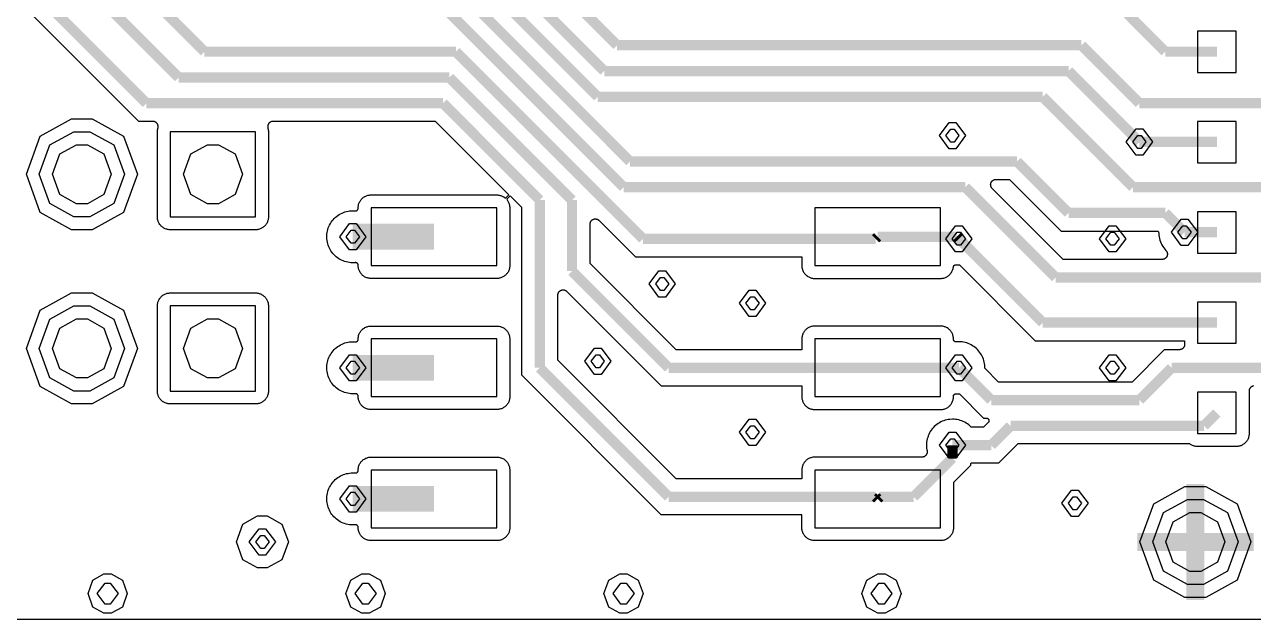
# Model space of a CAD drawing. Extents: x -0.15 to 4.85, y -1.33 to 3.4.
# Drawn here: x 2.692 to 3.63, y 0.02 to 0.473 of the extents above; entities that cross this region are included whole.
import ezdxf

# ---------------------------------------------------------------- set-up
doc = ezdxf.new("R2010")
doc.units = 0
doc.layers.get('0').update_dxf_attribs({"linetype": 'CONTINUOUS'})

msp = doc.modelspace()

# ---------------------------------------------------------------- linework, layer by layer
at = {"color": 0}
for points in [[(1.81903, 2.69688), (4.68501, 2.69688), (4.68501, 0.019677), (0.019705, 0.019677)], [(3.63043, 0.19779), (3.63022, 0.197736), (3.62994, 0.197682), (3.62974, 0.197628), (3.62946, 0.197519), (3.62924, 0.197465), (3.62903, 0.197303), (3.62881, 0.197194), (3.6286, 0.197031), (3.62838, 0.196922), (3.62821, 0.19676), (3.62806, 0.196543), (3.62789, 0.196381), (3.62772, 0.196163), (3.62756, 0.195946), (3.62746, 0.195729), (3.62735, 0.195512), (3.62724, 0.195294), (3.62713, 0.195024), (3.62707, 0.194807), (3.62701, 0.194536), (3.62696, 0.194318), (3.62696, 0.194047), (3.62696, 0.193831), (3.62696, 0.193558), (3.62696, 0.193342), (3.62696, 0.193233), (3.62696, 0.193071), (3.62696, 0.192908), (3.62696, 0.16144), (3.62692, 0.160464), (3.62686, 0.159868), (3.62675, 0.159271), (3.62658, 0.158674), (3.62642, 0.158078), (3.62621, 0.157535), (3.62593, 0.156992), (3.62567, 0.15645), (3.62533, 0.155961), (3.62496, 0.155474), (3.62458, 0.154985), (3.62419, 0.154551), (3.62376, 0.154117), (3.62328, 0.153738), (3.62279, 0.153357), (3.62229, 0.153032), (3.62175, 0.152706), (3.62121, 0.152435), (3.62067, 0.152218), (3.62012, 0.152001), (3.61953, 0.151837), (3.61893, 0.151729), (3.61833, 0.151621), (3.61774, 0.151567), (3.61714, 0.151567), (3.58757, 0.151567), (3.58693, 0.151567), (3.58628, 0.151675), (3.58568, 0.151783), (3.58503, 0.151892), (3.58443, 0.15211), (3.58383, 0.152326), (3.58324, 0.152597), (3.58269, 0.152869), (3.58215, 0.153194), (3.58167, 0.153519), (3.45058, 0.153519), (3.43583, 0.138763), (3.41489, 0.138763), (3.41461, 0.138492), (3.4144, 0.138275), (3.4144, 0.137027), (3.40138, 0.124006), (3.40138, 0.089609), (3.40132, 0.088633), (3.40121, 0.088036), (3.40111, 0.087439), (3.40094, 0.086897), (3.40078, 0.0863), (3.40057, 0.085757), (3.40029, 0.085161), (3.40003, 0.084672), (3.39969, 0.08413), (3.39932, 0.083641), (3.39893, 0.083153), (3.39856, 0.082719), (3.39812, 0.082339), (3.39764, 0.081905), (3.39719, 0.08158), (3.39665, 0.081254), (3.39617, 0.080929), (3.39563, 0.080657), (3.39503, 0.080441), (3.39449, 0.080224), (3.39389, 0.080061), (3.39329, 0.079952), (3.39269, 0.079844), (3.3921, 0.079789), (3.3915, 0.079789), (3.29553, 0.079789), (3.29456, 0.079789), (3.29396, 0.079898), (3.29336, 0.080006), (3.29276, 0.080169), (3.29217, 0.080332), (3.29162, 0.080549), (3.29108, 0.08082), (3.29054, 0.081091), (3.29006, 0.081417), (3.28956, 0.081797), (3.28907, 0.082177), (3.28864, 0.082556), (3.28821, 0.08299), (3.28782, 0.083479), (3.28744, 0.083967), (3.28713, 0.084455), (3.28679, 0.084944), (3.28653, 0.085486), (3.28631, 0.086083), (3.28608, 0.086625), (3.28593, 0.087222), (3.28582, 0.087819), (3.28571, 0.088416), (3.28565, 0.089013), (3.28565, 0.089609), (3.28565, 0.099375), (3.17835, 0.099375), (3.07185, 0.205875), (3.07185, 0.333858), (3.063, 0.342701), (3.06044, 0.340151), (3.06132, 0.338796), (3.06158, 0.338253), (3.06186, 0.337711), (3.06213, 0.337168), (3.06229, 0.336571), (3.06246, 0.336029), (3.06263, 0.335432), (3.06267, 0.334835), (3.06272, 0.334239), (3.06278, 0.333642), (3.06278, 0.289587), (3.06272, 0.288665), (3.06267, 0.288068), (3.06251, 0.287472), (3.0624, 0.286875), (3.06218, 0.286278), (3.06197, 0.285736), (3.06169, 0.285193), (3.06143, 0.28465), (3.0611, 0.284162), (3.06078, 0.283674), (3.06039, 0.283186), (3.05996, 0.282751), (3.05953, 0.282318), (3.0591, 0.281937), (3.05861, 0.281558), (3.05806, 0.281232), (3.05757, 0.280907), (3.05703, 0.280636), (3.05649, 0.280419), (3.05589, 0.280201), (3.05529, 0.280039), (3.05469, 0.279931), (3.0541, 0.279822), (3.0535, 0.279768), (3.0529, 0.279768), (2.95693, 0.279768), (2.95596, 0.279822), (2.95536, 0.279876), (2.95476, 0.279985), (2.95417, 0.280147), (2.95362, 0.280364), (2.95303, 0.280582), (2.95249, 0.280799), (2.95194, 0.281124), (2.95146, 0.28145), (2.95097, 0.281775), (2.95047, 0.282156), (2.95004, 0.282589), (2.94961, 0.283024), (2.94924, 0.283457), (2.94885, 0.283946), (2.94853, 0.284433), (2.94825, 0.284976), (2.94799, 0.285518), (2.94771, 0.286061), (2.94754, 0.286658), (2.94739, 0.2872), (2.94722, 0.287797), (2.94717, 0.288394), (2.94711, 0.28899), (2.94706, 0.289587), (2.94706, 0.289858), (2.94706, 0.289968), (2.94706, 0.290131), (2.947, 0.290239), (2.947, 0.290347), (2.94694, 0.290456), (2.94694, 0.290564), (2.9469, 0.290726), (2.94685, 0.290836), (2.94679, 0.290944), (2.94668, 0.290999), (2.94662, 0.291107), (2.94651, 0.291215), (2.94646, 0.291324), (2.94635, 0.291378), (2.94625, 0.291486), (2.94619, 0.29154), (2.94608, 0.291594), (2.94597, 0.291649), (2.94586, 0.291704), (2.94571, 0.291758), (2.9456, 0.291813), (2.94549, 0.291813), (2.94538, 0.291813), (2.94526, 0.291867), (2.94511, 0.291867), (2.945, 0.291867), (2.94489, 0.291867), (2.94451, 0.291813), (2.94418, 0.291813), (2.94392, 0.291758), (2.94358, 0.291758), (2.94326, 0.291758), (2.94299, 0.291758), (2.94153, 0.291813), (2.94033, 0.291921), (2.93914, 0.292137), (2.93794, 0.292408), (2.93675, 0.292789), (2.93561, 0.293168), (2.93447, 0.293657), (2.93339, 0.294199), (2.93236, 0.29485), (2.93138, 0.295501), (2.9304, 0.296261), (2.92949, 0.297075), (2.92861, 0.297943), (2.92781, 0.298811), (2.92704, 0.299787), (2.92633, 0.300764), (2.92574, 0.301849), (2.92514, 0.302933), (2.92465, 0.304019), (2.92422, 0.305158), (2.92383, 0.306297), (2.92357, 0.307492), (2.92335, 0.308685), (2.92319, 0.309933), (2.92314, 0.311126), (2.92314, 0.312319), (2.92324, 0.313568), (2.9234, 0.314761), (2.92363, 0.315954), (2.92389, 0.317149), (2.92428, 0.318288), (2.92476, 0.319426), (2.92525, 0.320513), (2.92585, 0.321597), (2.9265, 0.322628), (2.92721, 0.323658), (2.92796, 0.324581), (2.92878, 0.325503), (2.92964, 0.326317), (2.93057, 0.327131), (2.93154, 0.327836), (2.93257, 0.328488), (2.93361, 0.329139), (2.93475, 0.329681), (2.93583, 0.330115), (2.93697, 0.330549), (2.93817, 0.330875), (2.93936, 0.331146), (2.94056, 0.331308), (2.94174, 0.331417), (2.94299, 0.331471), (2.94338, 0.331471), (2.94369, 0.331471), (2.94397, 0.331417), (2.94429, 0.331417), (2.94457, 0.331417), (2.94489, 0.331363), (2.945, 0.331363), (2.94517, 0.331363), (2.94526, 0.331363), (2.94538, 0.331363), (2.94549, 0.331417), (2.9456, 0.331417), (2.94576, 0.331471), (2.94586, 0.331525), (2.94597, 0.331579), (2.94608, 0.331635), (2.94619, 0.331689), (2.94631, 0.331797), (2.94635, 0.331851), (2.94646, 0.33196), (2.94657, 0.332014), (2.94662, 0.332122), (2.94668, 0.332231), (2.94679, 0.332339), (2.94685, 0.332447), (2.9469, 0.332557), (2.94694, 0.332665), (2.94694, 0.332774), (2.947, 0.332882), (2.94706, 0.33299), (2.94706, 0.333153), (2.94706, 0.333261), (2.94706, 0.333371), (2.94706, 0.333587), (2.94711, 0.334564), (2.94722, 0.335161), (2.94733, 0.335757), (2.94744, 0.336354), (2.94765, 0.336951), (2.94787, 0.337493), (2.94814, 0.338036), (2.94842, 0.338579), (2.94874, 0.339067), (2.94907, 0.339556), (2.94944, 0.340043), (2.94988, 0.340478), (2.95032, 0.340911), (2.95075, 0.341292), (2.95124, 0.341671), (2.95178, 0.341996), (2.95226, 0.342322), (2.95281, 0.342593), (2.95335, 0.34281), (2.95394, 0.343028), (2.95454, 0.34319), (2.95514, 0.343299), (2.95574, 0.343407), (2.95633, 0.343461), (2.95693, 0.343461), (3.0529, 0.343461), (3.05356, 0.343461), (3.05415, 0.343407), (3.05475, 0.343299), (3.05535, 0.343136), (3.05589, 0.342974), (3.05649, 0.34281), (3.05703, 0.342539), (3.05757, 0.342268), (3.05811, 0.341996), (3.05947, 0.341128), (3.06203, 0.343678), (3.00608, 0.399614), (2.88207, 0.399614), (2.88174, 0.39956), (2.88153, 0.39956), (2.88125, 0.399506), (2.88103, 0.399451), (2.88082, 0.399397), (2.88054, 0.399287), (2.88033, 0.399233), (2.88011, 0.399125), (2.87989, 0.398963), (2.87974, 0.398854), (2.87951, 0.398692), (2.87935, 0.398529), (2.87914, 0.398365), (2.87897, 0.398149), (2.87881, 0.397986), (2.87869, 0.397769), (2.87854, 0.397551), (2.87843, 0.397335), (2.87832, 0.397118), (2.87826, 0.396901), (2.87815, 0.396683), (2.8781, 0.396413), (2.8781, 0.396196), (2.87806, 0.395925), (2.87806, 0.395707), (2.87806, 0.395436), (2.87806, 0.395219), (2.8781, 0.394947), (2.8781, 0.394731), (2.87821, 0.39446), (2.87837, 0.393754), (2.87849, 0.393103), (2.87854, 0.392453), (2.8786, 0.391747), (2.8786, 0.326751), (2.87854, 0.325775), (2.87843, 0.325178), (2.87832, 0.324581), (2.87815, 0.323985), (2.878, 0.323442), (2.87778, 0.322844), (2.8775, 0.322303), (2.87724, 0.321814), (2.8769, 0.321272), (2.87658, 0.320783), (2.87621, 0.320294), (2.87576, 0.319861), (2.87533, 0.319426), (2.8749, 0.319047), (2.87442, 0.318722), (2.87388, 0.318342), (2.87339, 0.318071), (2.87285, 0.3178), (2.87225, 0.317582), (2.87169, 0.317365), (2.87111, 0.317203), (2.87051, 0.317094), (2.86992, 0.316986), (2.86932, 0.316932), (2.86872, 0.316878), (2.80372, 0.316878), (2.80275, 0.316932), (2.80215, 0.31704), (2.80156, 0.317149), (2.80096, 0.317311), (2.80042, 0.317474), (2.79982, 0.31769), (2.79928, 0.317962), (2.79878, 0.318233), (2.79824, 0.318558), (2.79775, 0.318939), (2.79726, 0.319318), (2.79683, 0.319699), (2.7964, 0.320132), (2.79601, 0.320621), (2.79569, 0.321054), (2.79531, 0.321597), (2.79504, 0.322086), (2.79476, 0.322628), (2.79456, 0.323225), (2.79433, 0.323767), (2.79417, 0.324364), (2.79401, 0.324961), (2.79396, 0.325558), (2.7939, 0.326154), (2.79385, 0.326751), (2.79385, 0.391747), (2.7939, 0.392507), (2.79396, 0.393157), (2.79407, 0.393808), (2.79422, 0.39446), (2.79433, 0.394731), (2.79433, 0.395003), (2.79439, 0.395219), (2.79439, 0.39549), (2.79439, 0.395707), (2.79439, 0.395979), (2.79433, 0.396196), (2.79428, 0.396467), (2.79422, 0.396683), (2.79417, 0.396956), (2.79407, 0.397172), (2.79396, 0.397389), (2.79385, 0.397607), (2.79374, 0.397824), (2.79357, 0.397986), (2.79342, 0.398203), (2.79325, 0.398365), (2.79308, 0.398529), (2.79293, 0.398692), (2.79271, 0.398854), (2.79249, 0.399017), (2.79228, 0.399125), (2.79206, 0.399233), (2.79183, 0.399343), (2.79162, 0.399397), (2.79135, 0.399451), (2.79114, 0.399506), (2.79086, 0.39956), (2.79065, 0.39956), (2.79037, 0.399614), (2.77974, 0.399614), (2.61417, 0.565142)]]:
    msp.add_lwpolyline(points, dxfattribs=at)
for points, const_width in [([(2.98428, 0.618093), (3.14471, 0.457665)], 0.007874), ([(2.99214, 0.580711), (3.13483, 0.437971)], 0.007874), ([(2.62794, 0.570892), (2.78544, 0.413394)], 0.007874), ([(2.68425, 0.558847), (2.81001, 0.433088)], 0.007874), ([(2.82971, 0.452782), (2.73624, 0.546261)], 0.007874), ([(3.00196, 0.546261), (3.12994, 0.418331)], 0.007874), ([(2.99703, 0.526567), (3.15453, 0.369069)], 0.007874), ([(3.14958, 0.349429), (3.01672, 0.482296)], 0.007874), ([(3.563, 0.452782), (3.53349, 0.482296)], 0.007874), ([(3.14471, 0.457665), (3.49903, 0.457665)], 0.007874), ([(3.49903, 0.457665), (3.54331, 0.413394)], 0.007874), ([(3.02165, 0.452782), (2.82971, 0.452782)], 0.007874), ([(3.16435, 0.310042), (3.02165, 0.452782)], 0.007874), ([(3.60239, 0.452782), (3.563, 0.452782)], 0.007874), ([(3.13483, 0.437971), (3.48917, 0.437971)], 0.007874), ([(3.48917, 0.437971), (3.54331, 0.383881)], 0.007874), ([(2.81001, 0.433088), (3.01672, 0.433088)], 0.007874), ([(3.01672, 0.433088), (3.11025, 0.339556)], 0.007874), ([(3.12994, 0.418331), (3.46947, 0.418331)], 0.007874), ([(3.46947, 0.418331), (3.53836, 0.349429)], 0.007874), ([(2.78544, 0.413394), (3.01183, 0.413394)], 0.007874), ([(3.01183, 0.413394), (3.08562, 0.339556)], 0.007874), ([(3.54331, 0.413394), (3.75983, 0.413394)], 0.007874), ([(3.54331, 0.383881), (3.60239, 0.383881)], 0.007874), ([(3.15453, 0.369069), (3.44982, 0.369069)], 0.007874), ([(3.44982, 0.369069), (3.48917, 0.329735)], 0.007874), ([(3.41044, 0.349429), (3.14958, 0.349429)], 0.007874), ([(3.47933, 0.280528), (3.41044, 0.349429)], 0.007874), ([(3.53836, 0.349429), (3.69586, 0.349429)], 0.007874), ([(3.08562, 0.339556), (3.08562, 0.211625)], 0.007874), ([(3.11025, 0.339556), (3.11025, 0.28541)], 0.007874), ([(3.48917, 0.329735), (3.563, 0.329735)], 0.007874), ([(3.563, 0.329735), (3.57775, 0.314978)], 0.007874), ([(3.00494, 0.311614), (2.94299, 0.311614)], 0.019685), ([(3.60239, 0.314978), (3.57775, 0.314978)], 0.007874), ([(3.34192, 0.310042), (3.16435, 0.310042)], 0.007874), ([(3.34349, 0.311614), (3.34192, 0.310042)], 0.007874), ([(3.34349, 0.311614), (3.40393, 0.311614)], 0.007874), ([(3.40393, 0.311614), (3.4055, 0.310042)], 0.007874), ([(3.46947, 0.246076), (3.4055, 0.310042)], 0.007874), ([(3.11025, 0.28541), (3.18404, 0.211625)], 0.007874), ([(3.75494, 0.280528), (3.47933, 0.280528)], 0.007874), ([(3.60239, 0.246076), (3.46947, 0.246076)], 0.007874), ([(3.00494, 0.211625), (2.94299, 0.211625)], 0.019685), ([(3.08562, 0.211625), (3.18404, 0.11321)], 0.007874), ([(3.18404, 0.211625), (3.34349, 0.211625)], 0.007874), ([(3.34349, 0.211625), (3.4055, 0.211625)], 0.007874), ([(3.43014, 0.186994), (3.4055, 0.211625)], 0.007874), ([(3.56793, 0.211625), (3.54331, 0.186994)], 0.007874), ([(3.75494, 0.211625), (3.56793, 0.211625)], 0.007874), ([(3.54331, 0.186994), (3.43014, 0.186994)], 0.007874), ([(3.60239, 0.177175), (3.59251, 0.1673)], 0.007874), ([(3.44489, 0.1673), (3.43014, 0.152543)], 0.007874), ([(3.59251, 0.1673), (3.44489, 0.1673)], 0.007874), ([(3.43014, 0.152543), (3.40057, 0.152543)], 0.007874), ([(3.40057, 0.152543), (3.40057, 0.142724)], 0.007874), ([(3.40057, 0.142724), (3.37106, 0.11321)], 0.007874), ([(3.586, 0.034379), (3.586, 0.078759), (3.586, 0.123084)], 0.013779), ([(3.00494, 0.111636), (2.94299, 0.111636)], 0.019685), ([(3.18404, 0.11321), (3.34192, 0.11321)], 0.007874), ([(3.34192, 0.11321), (3.34349, 0.111636)], 0.007874), ([(3.34507, 0.11321), (3.34349, 0.111636)], 0.007874), ([(3.37106, 0.11321), (3.34507, 0.11321)], 0.007874), ([(3.54168, 0.078759), (3.586, 0.078759), (3.63039, 0.078759)], 0.013779)]:
    msp.add_lwpolyline(points, dxfattribs=dict(at, const_width=const_width))
for points in [[(3.61714, 0.468515), (3.58757, 0.468515), (3.58757, 0.436994), (3.61714, 0.436994), (3.61714, 0.468515)], [(2.73624, 0.401621), (2.74415, 0.401621), (2.76797, 0.388383), (2.77854, 0.359249), (2.76797, 0.330169), (2.74415, 0.316878), (2.73624, 0.316878), (2.72825, 0.316878), (2.70444, 0.330169), (2.69386, 0.359249), (2.70444, 0.388383), (2.72825, 0.401621), (2.73624, 0.401621)], [(3.40057, 0.3988), (3.40306, 0.3988), (3.41054, 0.388817), (3.40306, 0.378781), (3.40057, 0.378781), (3.39807, 0.378781), (3.39058, 0.388817), (3.39807, 0.3988), (3.40057, 0.3988)], [(3.61714, 0.399614), (3.58757, 0.399614), (3.58757, 0.368093), (3.61714, 0.368093), (3.61714, 0.399614)], [(2.73624, 0.391747), (2.74231, 0.391747), (2.76058, 0.381601), (2.76872, 0.359249), (2.76058, 0.336951), (2.74231, 0.326751), (2.73624, 0.326751), (2.7301, 0.326751), (2.71182, 0.336951), (2.70368, 0.359249), (2.71182, 0.381601), (2.7301, 0.391747), (2.73624, 0.391747)], [(2.86872, 0.391747), (2.80372, 0.391747), (2.80372, 0.326751), (2.86872, 0.326751), (2.86872, 0.391747)], [(3.54331, 0.393863), (3.54581, 0.393863), (3.55329, 0.383881), (3.54581, 0.373843), (3.54331, 0.373843), (3.54075, 0.373843), (3.53326, 0.383881), (3.54075, 0.393863), (3.54331, 0.393863)], [(3.44407, 0.355289), (3.48346, 0.315954), (3.55725, 0.315954), (3.55785, 0.315358), (3.55796, 0.314001), (3.55801, 0.312754), (3.55822, 0.311451), (3.5585, 0.31015), (3.55888, 0.308901), (3.55931, 0.307654), (3.55979, 0.306461), (3.56039, 0.305321), (3.5611, 0.304182), (3.56186, 0.303097), (3.56268, 0.302065), (3.56354, 0.301089), (3.56371, 0.300872), (3.56386, 0.30071), (3.56403, 0.300493), (3.56414, 0.300275), (3.56425, 0.300058), (3.56436, 0.299842), (3.56446, 0.299625), (3.56451, 0.299407), (3.56457, 0.299136), (3.56463, 0.298919), (3.56463, 0.298649), (3.56468, 0.298431), (3.56468, 0.29816), (3.56463, 0.297943), (3.56463, 0.297671), (3.56457, 0.297454), (3.56451, 0.297183), (3.56442, 0.296967), (3.56436, 0.296749), (3.56425, 0.296532), (3.56414, 0.296315), (3.56397, 0.296099), (3.56386, 0.295881), (3.56371, 0.295664), (3.56354, 0.295501), (3.56332, 0.295339), (3.56317, 0.295176), (3.56294, 0.295013), (3.56272, 0.294904), (3.56257, 0.294796), (3.56229, 0.294688), (3.56208, 0.294579), (3.56186, 0.294471), (3.56164, 0.294417), (3.56138, 0.294362), (3.56115, 0.294308), (3.56089, 0.294308), (3.56067, 0.294308), (3.48504, 0.294308), (3.43089, 0.348453), (3.43068, 0.348724), (3.43051, 0.348886), (3.43035, 0.349104), (3.43024, 0.349321), (3.43014, 0.349538), (3.43003, 0.349754), (3.42992, 0.349972), (3.42986, 0.350243), (3.42981, 0.35046), (3.42975, 0.350676), (3.42975, 0.350949), (3.42969, 0.351219), (3.42969, 0.351436), (3.42975, 0.351708), (3.42975, 0.351925), (3.42981, 0.352196), (3.42986, 0.352412), (3.42997, 0.352631), (3.43003, 0.352847), (3.43014, 0.353118), (3.43024, 0.353336), (3.4304, 0.353499), (3.43051, 0.353715), (3.43068, 0.353932), (3.43083, 0.354094), (3.43106, 0.354258), (3.43122, 0.354421), (3.43143, 0.354583), (3.4316, 0.354692), (3.43182, 0.354854), (3.43203, 0.354963), (3.43231, 0.355017), (3.43251, 0.355126), (3.43274, 0.355181), (3.43301, 0.355235), (3.43322, 0.355289), (3.4335, 0.355289), (3.43371, 0.355289), (3.44407, 0.355289)], [(3.0529, 0.289587), (3.0529, 0.333587), (2.95693, 0.333587), (2.95693, 0.289587), (3.0529, 0.289587)], [(3.3915, 0.289587), (3.3915, 0.333587), (3.29553, 0.333587), (3.29553, 0.289587), (3.3915, 0.289587)], [(3.61714, 0.330711), (3.58757, 0.330711), (3.58757, 0.29919), (3.61714, 0.29919), (3.61714, 0.330711)], [(2.94299, 0.321597), (2.94549, 0.321597), (2.95297, 0.311614), (2.94549, 0.301632), (2.94299, 0.301632), (2.94044, 0.301632), (2.93296, 0.311614), (2.94044, 0.321597), (2.94299, 0.321597)], [(3.12403, 0.291161), (3.12403, 0.321218), (3.12403, 0.321543), (3.12408, 0.32176), (3.12408, 0.322031), (3.12414, 0.322249), (3.12425, 0.322519), (3.12431, 0.322736), (3.12442, 0.322954), (3.12453, 0.323171), (3.12468, 0.323387), (3.12479, 0.323604), (3.12496, 0.323767), (3.12513, 0.323931), (3.12528, 0.324147), (3.1255, 0.32431), (3.12567, 0.324418), (3.12588, 0.324581), (3.1261, 0.32469), (3.12632, 0.324799), (3.12653, 0.324907), (3.12681, 0.325015), (3.12701, 0.325069), (3.12724, 0.325124), (3.1275, 0.325178), (3.12772, 0.325178), (3.128, 0.325178), (3.12821, 0.325178), (3.12849, 0.325178), (3.12869, 0.325124), (3.12897, 0.325069), (3.12919, 0.325015), (3.12946, 0.324961), (3.12968, 0.324853), (3.12989, 0.324744), (3.13011, 0.324635), (3.13033, 0.324472), (3.13049, 0.324364), (3.13071, 0.324201), (3.13088, 0.324039), (3.15865, 0.296261), (3.28565, 0.296261), (3.28565, 0.289587), (3.28571, 0.288665), (3.28576, 0.288068), (3.28587, 0.287472), (3.28604, 0.286875), (3.28625, 0.286278), (3.28647, 0.285736), (3.28668, 0.285193), (3.28701, 0.28465), (3.28733, 0.284162), (3.28767, 0.283674), (3.28804, 0.283186), (3.28847, 0.282751), (3.28892, 0.282318), (3.28935, 0.281937), (3.28983, 0.281558), (3.29032, 0.281232), (3.29086, 0.280907), (3.2914, 0.280636), (3.29194, 0.280419), (3.29254, 0.280201), (3.29308, 0.280039), (3.29368, 0.279931), (3.29428, 0.279822), (3.29488, 0.279768), (3.29553, 0.279768), (3.3915, 0.279768), (3.39226, 0.279768), (3.39286, 0.279876), (3.39346, 0.279985), (3.39406, 0.280093), (3.39465, 0.28031), (3.39525, 0.280528), (3.39579, 0.280744), (3.39633, 0.281069), (3.39687, 0.281342), (3.39742, 0.281721), (3.39785, 0.2821), (3.39833, 0.282535), (3.39878, 0.282968), (3.39915, 0.283457), (3.39953, 0.283946), (3.39992, 0.284433), (3.40018, 0.284976), (3.40046, 0.285518), (3.40072, 0.286115), (3.40089, 0.286712), (3.40106, 0.287308), (3.40121, 0.287906), (3.40126, 0.288503), (3.40132, 0.288719), (3.40132, 0.288828), (3.40138, 0.288936), (3.40143, 0.289044), (3.40149, 0.289154), (3.40154, 0.289263), (3.4016, 0.289371), (3.40165, 0.289479), (3.40176, 0.289587), (3.40181, 0.289642), (3.40192, 0.28975), (3.40197, 0.289858), (3.40208, 0.289912), (3.40219, 0.289968), (3.40231, 0.290022), (3.4024, 0.290076), (3.40251, 0.290131), (3.40263, 0.290185), (3.40274, 0.290239), (3.4029, 0.290239), (3.403, 0.290293), (3.40311, 0.290293), (3.40322, 0.290293), (3.40339, 0.290293), (3.4035, 0.290293), (3.40382, 0.290239), (3.40414, 0.290239), (3.40447, 0.290239), (3.40474, 0.290185), (3.40507, 0.290185), (3.40588, 0.290185), (3.46376, 0.232296), (3.57775, 0.232296), (3.57775, 0.230289), (3.57775, 0.230126), (3.57775, 0.229963), (3.57775, 0.229854), (3.57775, 0.229692), (3.57775, 0.229421), (3.57775, 0.229149), (3.57775, 0.228932), (3.57771, 0.228661), (3.57765, 0.228444), (3.5776, 0.228172), (3.57749, 0.227956), (3.57738, 0.227685), (3.57726, 0.227468), (3.57715, 0.22725), (3.577, 0.227033), (3.57683, 0.226871), (3.57667, 0.226654), (3.57651, 0.22649), (3.57635, 0.226328), (3.57612, 0.226165), (3.57592, 0.226003), (3.57569, 0.225894), (3.57547, 0.225786), (3.57526, 0.225676), (3.57499, 0.225622), (3.57478, 0.225514), (3.5745, 0.22546), (3.57428, 0.22546), (3.57401, 0.225406), (3.57374, 0.225406), (3.56218, 0.225406), (3.53761, 0.200775), (3.43583, 0.200775), (3.42536, 0.211246), (3.42536, 0.21206), (3.42525, 0.213579), (3.42508, 0.214772), (3.42488, 0.215965), (3.4246, 0.21716), (3.42422, 0.218299), (3.42374, 0.219438), (3.42324, 0.220524), (3.42264, 0.221608), (3.422, 0.222639), (3.42129, 0.223615), (3.42053, 0.224592), (3.41972, 0.22546), (3.41885, 0.226328), (3.41793, 0.227087), (3.41694, 0.227847), (3.41592, 0.228499), (3.41489, 0.229094), (3.41381, 0.229637), (3.41267, 0.230126), (3.41153, 0.23056), (3.41033, 0.230885), (3.40914, 0.231103), (3.40794, 0.231319), (3.40675, 0.231428), (3.4055, 0.231482), (3.40513, 0.231482), (3.40479, 0.231428), (3.40447, 0.231428), (3.40419, 0.231428), (3.40387, 0.231374), (3.40354, 0.231374), (3.40339, 0.231374), (3.40328, 0.231374), (3.40317, 0.231374), (3.40306, 0.231374), (3.4029, 0.231428), (3.40279, 0.231428), (3.40268, 0.231482), (3.40257, 0.231536), (3.40246, 0.23159), (3.40236, 0.231644), (3.40225, 0.231699), (3.40214, 0.231753), (3.40203, 0.231862), (3.40197, 0.231917), (3.40186, 0.232025), (3.40181, 0.232133), (3.40171, 0.232188), (3.40165, 0.232296), (3.4016, 0.232404), (3.40154, 0.232513), (3.40149, 0.232621), (3.40143, 0.232785), (3.40143, 0.232893), (3.40138, 0.233001), (3.40138, 0.23311), (3.40138, 0.233218), (3.40138, 0.233381), (3.40138, 0.233599), (3.40132, 0.234575), (3.40121, 0.235171), (3.40111, 0.235768), (3.40094, 0.236365), (3.40078, 0.236907), (3.40057, 0.237504), (3.40029, 0.238047), (3.40003, 0.238589), (3.39969, 0.239078), (3.39932, 0.239565), (3.39893, 0.240054), (3.39856, 0.240489), (3.39812, 0.240922), (3.39764, 0.241301), (3.39719, 0.241682), (3.39665, 0.242007), (3.39617, 0.242279), (3.39563, 0.24255), (3.39503, 0.242821), (3.39449, 0.242983), (3.39389, 0.243147), (3.39329, 0.24331), (3.39269, 0.243364), (3.3921, 0.243472), (3.3915, 0.243472), (3.29553, 0.243472), (3.29456, 0.243418), (3.29396, 0.243364), (3.29336, 0.243201), (3.29276, 0.243093), (3.29217, 0.242875), (3.29162, 0.242658), (3.29108, 0.242388), (3.29054, 0.242115), (3.29006, 0.24179), (3.28956, 0.241465), (3.28907, 0.241085), (3.28864, 0.240651), (3.28821, 0.240217), (3.28782, 0.239783), (3.28744, 0.239294), (3.28713, 0.238807), (3.28679, 0.238264), (3.28653, 0.237721), (3.28631, 0.237179), (3.28608, 0.236582), (3.28593, 0.235985), (3.28582, 0.235443), (3.28571, 0.234846), (3.28565, 0.234194), (3.28565, 0.233599), (3.28565, 0.225406), (3.18979, 0.225406), (3.12403, 0.291161)], [(3.4055, 0.320024), (3.408, 0.320024), (3.41549, 0.310042), (3.408, 0.300058), (3.4055, 0.300058), (3.40294, 0.300058), (3.39546, 0.310042), (3.40294, 0.320024), (3.4055, 0.320024)], [(3.52279, 0.320024), (3.52529, 0.320024), (3.53278, 0.310042), (3.52529, 0.300058), (3.52279, 0.300058), (3.52025, 0.300058), (3.51276, 0.310042), (3.52025, 0.320024), (3.52279, 0.320024)], [(3.57775, 0.324961), (3.58025, 0.324961), (3.58774, 0.314978), (3.58025, 0.304942), (3.57775, 0.304942), (3.57521, 0.304942), (3.56772, 0.314978), (3.57521, 0.324961), (3.57775, 0.324961)], [(3.17915, 0.285572), (3.1816, 0.285572), (3.18908, 0.27559), (3.1816, 0.265607), (3.17915, 0.265607), (3.17661, 0.265607), (3.16913, 0.27559), (3.17661, 0.285572), (3.17915, 0.285572)], [(2.73624, 0.268754), (2.74415, 0.268754), (2.76797, 0.255517), (2.77854, 0.226382), (2.76797, 0.197303), (2.74415, 0.18401), (2.73624, 0.18401), (2.72825, 0.18401), (2.70444, 0.197303), (2.69386, 0.226382), (2.70444, 0.255517), (2.72825, 0.268754), (2.73624, 0.268754)], [(2.79385, 0.258881), (2.7939, 0.259857), (2.79401, 0.260454), (2.79413, 0.26105), (2.79428, 0.261647), (2.79444, 0.26219), (2.79467, 0.262732), (2.79493, 0.263329), (2.79521, 0.263817), (2.79553, 0.26436), (2.79586, 0.264849), (2.79624, 0.265336), (2.79667, 0.265771), (2.7971, 0.26615), (2.7976, 0.266585), (2.79803, 0.26691), (2.79857, 0.267289), (2.79906, 0.267561), (2.7996, 0.267832), (2.80019, 0.268049), (2.80074, 0.268267), (2.80133, 0.268429), (2.80193, 0.268537), (2.80253, 0.268646), (2.80312, 0.2687), (2.80372, 0.268754), (2.86872, 0.268754), (2.86969, 0.2687), (2.87029, 0.268592), (2.87089, 0.268483), (2.87149, 0.268321), (2.87203, 0.268157), (2.87262, 0.26794), (2.87317, 0.267669), (2.87365, 0.267399), (2.87419, 0.267072), (2.87468, 0.266693), (2.87517, 0.266312), (2.87561, 0.265933), (2.87604, 0.265499), (2.87642, 0.265011), (2.87675, 0.264522), (2.87713, 0.264035), (2.8774, 0.263546), (2.87767, 0.263003), (2.87789, 0.262407), (2.8781, 0.261864), (2.87826, 0.261267), (2.87843, 0.260671), (2.87849, 0.260074), (2.87854, 0.259476), (2.8786, 0.258881), (2.8786, 0.193885), (2.87854, 0.192908), (2.87843, 0.192311), (2.87832, 0.191714), (2.87815, 0.191118), (2.878, 0.190575), (2.87778, 0.189978), (2.8775, 0.189436), (2.87724, 0.188893), (2.8769, 0.188406), (2.87658, 0.187917), (2.87621, 0.187428), (2.87576, 0.186994), (2.87533, 0.18656), (2.8749, 0.186181), (2.87442, 0.185801), (2.87388, 0.185475), (2.87339, 0.185204), (2.87285, 0.184933), (2.87225, 0.184661), (2.87169, 0.184499), (2.87111, 0.184336), (2.87051, 0.184174), (2.86992, 0.184119), (2.86932, 0.184065), (2.86872, 0.18401), (2.80372, 0.18401), (2.80275, 0.184065), (2.80215, 0.184174), (2.80156, 0.184282), (2.80096, 0.18439), (2.80042, 0.184607), (2.79982, 0.184824), (2.79928, 0.185096), (2.79878, 0.185367), (2.79824, 0.185692), (2.79775, 0.186018), (2.79726, 0.186397), (2.79683, 0.186832), (2.7964, 0.187265), (2.79601, 0.1877), (2.79569, 0.188188), (2.79531, 0.188731), (2.79504, 0.189218), (2.79476, 0.189761), (2.79456, 0.190358), (2.79433, 0.1909), (2.79417, 0.191497), (2.79401, 0.192094), (2.79396, 0.19269), (2.7939, 0.193288), (2.79385, 0.193885), (2.79385, 0.258881)], [(3.0994, 0.217322), (3.0994, 0.267072), (3.09946, 0.267399), (3.09946, 0.267669), (3.09951, 0.267886), (3.09957, 0.268103), (3.09963, 0.268375), (3.09972, 0.268592), (3.09983, 0.268808), (3.09994, 0.269025), (3.10006, 0.269243), (3.10022, 0.26946), (3.10038, 0.269622), (3.10054, 0.269839), (3.10071, 0.270003), (3.10086, 0.270165), (3.10108, 0.270328), (3.10131, 0.270436), (3.10151, 0.270544), (3.10174, 0.270707), (3.10196, 0.270761), (3.10217, 0.270871), (3.10239, 0.270925), (3.10265, 0.270979), (3.10287, 0.271033), (3.10315, 0.271033), (3.10336, 0.271087), (3.10364, 0.271087), (3.10385, 0.271033), (3.10412, 0.271033), (3.10433, 0.270979), (3.10461, 0.270871), (3.10483, 0.270815), (3.10504, 0.270707), (3.10526, 0.270599), (3.10549, 0.27049), (3.10569, 0.270382), (3.10592, 0.270219), (3.10607, 0.270057), (3.10629, 0.269893), (3.17835, 0.197844), (3.28565, 0.197844), (3.28565, 0.189599), (3.28571, 0.188622), (3.28576, 0.188025), (3.28587, 0.187482), (3.28604, 0.186886), (3.28625, 0.186289), (3.28647, 0.185746), (3.28668, 0.185204), (3.28701, 0.184661), (3.28733, 0.184119), (3.28767, 0.183631), (3.28804, 0.183197), (3.28847, 0.182708), (3.28892, 0.182329), (3.28935, 0.181949), (3.28983, 0.181569), (3.29032, 0.181243), (3.29086, 0.180918), (3.2914, 0.180647), (3.29194, 0.180429), (3.29254, 0.180212), (3.29308, 0.18005), (3.29368, 0.179942), (3.29428, 0.179833), (3.29488, 0.179779), (3.29553, 0.179779), (3.3915, 0.179779), (3.39249, 0.179833), (3.39308, 0.179887), (3.39368, 0.179996), (3.39426, 0.180158), (3.39482, 0.180321), (3.39542, 0.180538), (3.39596, 0.18081), (3.39644, 0.181081), (3.39699, 0.181406), (3.39747, 0.181786), (3.39796, 0.182165), (3.39839, 0.182546), (3.39883, 0.182979), (3.39921, 0.183468), (3.39953, 0.183956), (3.39992, 0.184444), (3.40018, 0.184988), (3.40046, 0.185529), (3.40067, 0.186072), (3.40089, 0.186614), (3.40106, 0.187211), (3.40117, 0.187808), (3.40126, 0.188406), (3.40132, 0.189001), (3.40138, 0.189599), (3.40138, 0.189869), (3.40138, 0.190032), (3.40138, 0.190142), (3.40138, 0.19025), (3.40143, 0.190358), (3.40143, 0.190467), (3.40149, 0.190629), (3.40154, 0.190738), (3.4016, 0.190846), (3.40165, 0.190954), (3.40176, 0.191064), (3.40181, 0.191118), (3.40192, 0.191226), (3.40197, 0.191335), (3.40208, 0.191389), (3.40219, 0.191497), (3.40225, 0.191551), (3.40236, 0.191606), (3.40246, 0.19166), (3.40257, 0.191714), (3.40274, 0.191768), (3.40285, 0.191768), (3.40294, 0.191822), (3.40306, 0.191822), (3.40317, 0.191878), (3.40333, 0.191878), (3.40344, 0.191878), (3.40354, 0.191878), (3.40393, 0.191822), (3.40431, 0.191822), (3.40468, 0.191768), (3.40507, 0.191768), (3.40588, 0.191768), (3.42437, 0.173214), (3.42644, 0.173214), (3.42661, 0.173214), (3.42671, 0.173214), (3.42682, 0.17316), (3.42699, 0.17316), (3.4271, 0.173106), (3.42721, 0.173051), (3.42731, 0.172997), (3.42742, 0.172943), (3.42753, 0.172889), (3.42764, 0.172835), (3.42775, 0.172725), (3.42781, 0.172671), (3.4279, 0.172563), (3.42796, 0.172508), (3.42807, 0.1724), (3.42812, 0.172292), (3.42818, 0.172183), (3.42824, 0.172075), (3.42829, 0.171967), (3.42835, 0.171857), (3.4284, 0.171694), (3.4284, 0.171586), (3.4284, 0.171478), (3.42844, 0.171369), (3.42844, 0.171207), (3.42844, 0.171099), (3.42844, 0.170989), (3.4284, 0.170881), (3.4284, 0.170718), (3.42835, 0.17061), (3.42835, 0.170501), (3.42829, 0.170393), (3.42824, 0.170285), (3.42818, 0.170176), (3.42807, 0.170067), (3.42801, 0.169958), (3.42796, 0.169904), (3.42785, 0.169796), (3.42437, 0.166324), (3.41489, 0.166324), (3.41392, 0.167246), (3.41299, 0.16806), (3.41201, 0.168765), (3.41099, 0.169471), (3.40994, 0.170067), (3.40886, 0.17061), (3.40772, 0.171099), (3.40658, 0.171478), (3.40539, 0.171803), (3.40419, 0.172075), (3.403, 0.172238), (3.40181, 0.172346), (3.40057, 0.1724), (3.39867, 0.172292), (3.39742, 0.172183), (3.39622, 0.171912), (3.39508, 0.17164), (3.39389, 0.171261), (3.39275, 0.170826), (3.39167, 0.170285), (3.39058, 0.169687), (3.38956, 0.16909), (3.38857, 0.168331), (3.38765, 0.167572), (3.38674, 0.166758), (3.38586, 0.16589), (3.3851, 0.164968), (3.38435, 0.16399), (3.38369, 0.16296), (3.3831, 0.161929), (3.38256, 0.160844), (3.38207, 0.159704), (3.38168, 0.158565), (3.38136, 0.157372), (3.38108, 0.156178), (3.38088, 0.154985), (3.38076, 0.153792), (3.38076, 0.152543), (3.38076, 0.151947), (3.38076, 0.15135), (3.38082, 0.150753), (3.38088, 0.150156), (3.38097, 0.14956), (3.38108, 0.148962), (3.38119, 0.148311), (3.38125, 0.14804), (3.38125, 0.147824), (3.38131, 0.147551), (3.38125, 0.147335), (3.38125, 0.147064), (3.38125, 0.146847), (3.38119, 0.146575), (3.38114, 0.146358), (3.38103, 0.146142), (3.38097, 0.145871), (3.38088, 0.145653), (3.38071, 0.145436), (3.3806, 0.145274), (3.38043, 0.145057), (3.38033, 0.144839), (3.38017, 0.144676), (3.37994, 0.144514), (3.37979, 0.144351), (3.37957, 0.144189), (3.37935, 0.144079), (3.37914, 0.143917), (3.37892, 0.143808), (3.37869, 0.143754), (3.37849, 0.143646), (3.37826, 0.143592), (3.378, 0.143537), (3.37778, 0.143483), (3.3775, 0.143483), (3.37729, 0.143483), (3.29553, 0.143483), (3.29456, 0.143429), (3.29396, 0.143321), (3.29336, 0.143211), (3.29276, 0.143049), (3.29217, 0.142886), (3.29162, 0.142669), (3.29108, 0.142399), (3.29054, 0.142126), (3.29006, 0.141801), (3.28956, 0.141475), (3.28907, 0.141096), (3.28864, 0.140662), (3.28821, 0.140228), (3.28782, 0.139794), (3.28744, 0.139306), (3.28713, 0.138763), (3.28679, 0.138275), (3.28653, 0.137732), (3.28631, 0.137135), (3.28608, 0.136593), (3.28593, 0.135996), (3.28582, 0.135399), (3.28571, 0.134803), (3.28565, 0.134206), (3.28565, 0.133609), (3.28565, 0.12699), (3.18979, 0.12699), (3.0994, 0.217322)], [(3.24806, 0.270815), (3.2505, 0.270815), (3.25799, 0.260833), (3.2505, 0.25085), (3.24806, 0.25085), (3.24551, 0.25085), (3.23801, 0.260833), (3.24551, 0.270815), (3.24806, 0.270815)], [(2.73624, 0.258881), (2.74231, 0.258881), (2.76058, 0.248735), (2.76872, 0.226382), (2.76058, 0.204085), (2.74231, 0.193885), (2.73624, 0.193885), (2.7301, 0.193885), (2.71182, 0.204085), (2.70368, 0.226382), (2.71182, 0.248735), (2.7301, 0.258881), (2.73624, 0.258881)], [(2.86872, 0.258881), (2.80372, 0.258881), (2.80372, 0.193885), (2.86872, 0.193885), (2.86872, 0.258881)], [(3.61714, 0.26181), (3.58757, 0.26181), (3.58757, 0.230289), (3.61714, 0.230289), (3.61714, 0.26181)], [(2.95693, 0.243472), (3.0529, 0.243472), (3.05389, 0.243418), (3.05449, 0.243364), (3.05508, 0.243201), (3.05568, 0.243093), (3.05622, 0.242875), (3.05682, 0.242658), (3.05736, 0.242388), (3.0579, 0.242115), (3.05839, 0.24179), (3.05888, 0.241465), (3.05936, 0.241085), (3.05979, 0.240651), (3.06024, 0.240217), (3.06061, 0.239783), (3.06099, 0.239294), (3.06132, 0.238807), (3.06158, 0.238264), (3.06186, 0.237721), (3.06213, 0.237179), (3.06229, 0.236582), (3.06246, 0.235985), (3.06263, 0.235443), (3.06267, 0.234846), (3.06272, 0.234194), (3.06278, 0.233599), (3.06278, 0.189599), (3.06272, 0.188622), (3.06267, 0.188025), (3.06251, 0.187482), (3.0624, 0.186886), (3.06218, 0.186289), (3.06197, 0.185746), (3.06169, 0.185204), (3.06143, 0.184661), (3.0611, 0.184119), (3.06078, 0.183631), (3.06039, 0.183197), (3.05996, 0.182708), (3.05953, 0.182329), (3.0591, 0.181949), (3.05861, 0.181569), (3.05806, 0.181243), (3.05757, 0.180918), (3.05703, 0.180647), (3.05649, 0.180429), (3.05589, 0.180212), (3.05529, 0.18005), (3.05469, 0.179942), (3.0541, 0.179833), (3.0535, 0.179779), (3.0529, 0.179779), (2.95693, 0.179779), (2.95596, 0.179833), (2.95536, 0.179887), (2.95476, 0.179996), (2.95417, 0.180158), (2.95362, 0.180321), (2.95303, 0.180538), (2.95249, 0.18081), (2.95194, 0.181081), (2.95146, 0.181406), (2.95097, 0.181786), (2.95047, 0.182165), (2.95004, 0.182546), (2.94961, 0.182979), (2.94924, 0.183468), (2.94885, 0.183956), (2.94853, 0.184444), (2.94825, 0.184988), (2.94799, 0.185529), (2.94771, 0.186072), (2.94754, 0.186614), (2.94739, 0.187211), (2.94722, 0.187808), (2.94717, 0.188406), (2.94711, 0.189001), (2.94706, 0.189599), (2.94706, 0.189869), (2.94706, 0.189978), (2.94706, 0.190086), (2.947, 0.19025), (2.947, 0.190358), (2.94694, 0.190467), (2.94694, 0.190575), (2.9469, 0.190683), (2.94685, 0.190792), (2.94679, 0.1909), (2.94668, 0.19101), (2.94662, 0.191118), (2.94651, 0.191226), (2.94646, 0.191281), (2.94635, 0.191389), (2.94625, 0.191443), (2.94619, 0.191551), (2.94608, 0.191606), (2.94597, 0.19166), (2.94586, 0.191714), (2.94571, 0.191768), (2.9456, 0.191768), (2.94549, 0.191822), (2.94538, 0.191822), (2.94526, 0.191878), (2.94511, 0.191878), (2.945, 0.191878), (2.94489, 0.191878), (2.94451, 0.191822), (2.94418, 0.191822), (2.94392, 0.191768), (2.94358, 0.191768), (2.94326, 0.191768), (2.94299, 0.191768), (2.94153, 0.191822), (2.94033, 0.191932), (2.93914, 0.192149), (2.93794, 0.192419), (2.93675, 0.192746), (2.93561, 0.193179), (2.93447, 0.193668), (2.93339, 0.19421), (2.93236, 0.194861), (2.93138, 0.195512), (2.9304, 0.196272), (2.92949, 0.197086), (2.92861, 0.197899), (2.92781, 0.198822), (2.92704, 0.199799), (2.92633, 0.200775), (2.92574, 0.201806), (2.92514, 0.20289), (2.92465, 0.204031), (2.92422, 0.205169), (2.92383, 0.206308), (2.92357, 0.207503), (2.92335, 0.208696), (2.92319, 0.209889), (2.92314, 0.211137), (2.92314, 0.212331), (2.92324, 0.213579), (2.9234, 0.214772), (2.92363, 0.215965), (2.92389, 0.21716), (2.92428, 0.218299), (2.92476, 0.219438), (2.92525, 0.220524), (2.92585, 0.221608), (2.9265, 0.222639), (2.92721, 0.223615), (2.92796, 0.224592), (2.92878, 0.22546), (2.92964, 0.226328), (2.93057, 0.227087), (2.93154, 0.227847), (2.93257, 0.228499), (2.93361, 0.229094), (2.93475, 0.229637), (2.93583, 0.230126), (2.93697, 0.23056), (2.93817, 0.230885), (2.93936, 0.231103), (2.94056, 0.231319), (2.94174, 0.231428), (2.94299, 0.231482), (2.94338, 0.231482), (2.94369, 0.231428), (2.94397, 0.231428), (2.94429, 0.231428), (2.94457, 0.231374), (2.94489, 0.231374), (2.945, 0.231374), (2.94517, 0.231374), (2.94526, 0.231374), (2.94538, 0.231374), (2.94549, 0.231428), (2.9456, 0.231428), (2.94576, 0.231482), (2.94586, 0.231536), (2.94597, 0.23159), (2.94608, 0.231644), (2.94619, 0.231699), (2.94631, 0.231753), (2.94635, 0.231862), (2.94646, 0.231917), (2.94657, 0.232025), (2.94662, 0.232133), (2.94668, 0.232242), (2.94679, 0.232296), (2.94685, 0.232404), (2.9469, 0.232513), (2.94694, 0.232676), (2.94694, 0.232785), (2.947, 0.232893), (2.94706, 0.233001), (2.94706, 0.23311), (2.94706, 0.233272), (2.94706, 0.233381), (2.94706, 0.233599), (2.94711, 0.234575), (2.94722, 0.235171), (2.94733, 0.235768), (2.94744, 0.236365), (2.94765, 0.236907), (2.94787, 0.237504), (2.94814, 0.238047), (2.94842, 0.238589), (2.94874, 0.239078), (2.94907, 0.239565), (2.94944, 0.240054), (2.94988, 0.240489), (2.95032, 0.240922), (2.95075, 0.241301), (2.95124, 0.241682), (2.95178, 0.242007), (2.95226, 0.242279), (2.95281, 0.24255), (2.95335, 0.242821), (2.95394, 0.242983), (2.95454, 0.243147), (2.95514, 0.24331), (2.95574, 0.243364), (2.95633, 0.243472), (2.95693, 0.243472)], [(3.0529, 0.189599), (3.0529, 0.233599), (2.95693, 0.233599), (2.95693, 0.189599), (3.0529, 0.189599)], [(3.12994, 0.226544), (3.13239, 0.226544), (3.13988, 0.216562), (3.13239, 0.206525), (3.12994, 0.206525), (3.1274, 0.206525), (3.11992, 0.216562), (3.1274, 0.226544), (3.12994, 0.226544)], [(3.3915, 0.189599), (3.3915, 0.233599), (3.29553, 0.233599), (3.29553, 0.189599), (3.3915, 0.189599)], [(2.94299, 0.221608), (2.94549, 0.221608), (2.95297, 0.211625), (2.94549, 0.201589), (2.94299, 0.201589), (2.94044, 0.201589), (2.93296, 0.211625), (2.94044, 0.221608), (2.94299, 0.221608)], [(3.4055, 0.221608), (3.408, 0.221608), (3.41549, 0.211625), (3.408, 0.201589), (3.4055, 0.201589), (3.40294, 0.201589), (3.39546, 0.211625), (3.40294, 0.221608), (3.4055, 0.221608)], [(3.52279, 0.221608), (3.52529, 0.221608), (3.53278, 0.211625), (3.52529, 0.201589), (3.52279, 0.201589), (3.52025, 0.201589), (3.51276, 0.211625), (3.52025, 0.221608), (3.52279, 0.221608)], [(3.61714, 0.192908), (3.58757, 0.192908), (3.58757, 0.16144), (3.61714, 0.16144), (3.61714, 0.192908)], [(3.24806, 0.1724), (3.2505, 0.1724), (3.25799, 0.162418), (3.2505, 0.152381), (3.24806, 0.152381), (3.24551, 0.152381), (3.23801, 0.162418), (3.24551, 0.1724), (3.24806, 0.1724)], [(3.40057, 0.162581), (3.40306, 0.162581), (3.41054, 0.152597), (3.40306, 0.142561), (3.40057, 0.142561), (3.39807, 0.142561), (3.39058, 0.152597), (3.39807, 0.162581), (3.40057, 0.162581)], [(2.95693, 0.143483), (3.0529, 0.143483), (3.05389, 0.143429), (3.05449, 0.143321), (3.05508, 0.143211), (3.05568, 0.143049), (3.05622, 0.142886), (3.05682, 0.142669), (3.05736, 0.142399), (3.0579, 0.142126), (3.05839, 0.141801), (3.05888, 0.141475), (3.05936, 0.141096), (3.05979, 0.140662), (3.06024, 0.140228), (3.06061, 0.139794), (3.06099, 0.139306), (3.06132, 0.138763), (3.06158, 0.138275), (3.06186, 0.137732), (3.06213, 0.137135), (3.06229, 0.136593), (3.06246, 0.135996), (3.06263, 0.135399), (3.06267, 0.134803), (3.06272, 0.134206), (3.06278, 0.133609), (3.06278, 0.089609), (3.06272, 0.088633), (3.06267, 0.088036), (3.06251, 0.087439), (3.0624, 0.086897), (3.06218, 0.0863), (3.06197, 0.085757), (3.06169, 0.085161), (3.06143, 0.084672), (3.0611, 0.08413), (3.06078, 0.083641), (3.06039, 0.083153), (3.05996, 0.082719), (3.05953, 0.082339), (3.0591, 0.081905), (3.05861, 0.08158), (3.05806, 0.081254), (3.05757, 0.080929), (3.05703, 0.080657), (3.05649, 0.080441), (3.05589, 0.080224), (3.05529, 0.080061), (3.05469, 0.079952), (3.0541, 0.079844), (3.0535, 0.079789), (3.0529, 0.079789), (2.95693, 0.079789), (2.95596, 0.079789), (2.95536, 0.079898), (2.95476, 0.080006), (2.95417, 0.080169), (2.95362, 0.080332), (2.95303, 0.080549), (2.95249, 0.08082), (2.95194, 0.081091), (2.95146, 0.081417), (2.95097, 0.081797), (2.95047, 0.082177), (2.95004, 0.082556), (2.94961, 0.08299), (2.94924, 0.083479), (2.94885, 0.083967), (2.94853, 0.084455), (2.94825, 0.084944), (2.94799, 0.085486), (2.94771, 0.086083), (2.94754, 0.086625), (2.94739, 0.087222), (2.94722, 0.087819), (2.94717, 0.088416), (2.94711, 0.089013), (2.94706, 0.089609), (2.94706, 0.089881), (2.94706, 0.089989), (2.94706, 0.090098), (2.947, 0.09026), (2.947, 0.090369), (2.94694, 0.090477), (2.94694, 0.090586), (2.9469, 0.090694), (2.94685, 0.090803), (2.94679, 0.090911), (2.94668, 0.09102), (2.94662, 0.091129), (2.94651, 0.091237), (2.94646, 0.091291), (2.94635, 0.0914), (2.94625, 0.091454), (2.94619, 0.091508), (2.94608, 0.091617), (2.94597, 0.091671), (2.94586, 0.091725), (2.94571, 0.091725), (2.9456, 0.091779), (2.94549, 0.091834), (2.94538, 0.091834), (2.94526, 0.091834), (2.94511, 0.091888), (2.945, 0.091888), (2.94489, 0.091834), (2.94451, 0.091834), (2.94418, 0.091779), (2.94392, 0.091779), (2.94358, 0.091779), (2.94326, 0.091779), (2.94299, 0.091779), (2.94153, 0.091834), (2.94033, 0.091942), (2.93914, 0.092159), (2.93794, 0.092431), (2.93675, 0.092756), (2.93561, 0.09319), (2.93447, 0.093678), (2.93339, 0.094221), (2.93236, 0.094818), (2.93138, 0.095523), (2.9304, 0.096282), (2.92949, 0.097096), (2.92861, 0.09791), (2.92781, 0.098833), (2.92704, 0.099809), (2.92633, 0.100786), (2.92574, 0.101816), (2.92514, 0.102902), (2.92465, 0.104041), (2.92422, 0.10518), (2.92383, 0.106319), (2.92357, 0.107513), (2.92335, 0.108707), (2.92319, 0.1099), (2.92314, 0.111148), (2.92314, 0.112342), (2.92324, 0.113535), (2.9234, 0.114783), (2.92363, 0.115977), (2.92389, 0.117116), (2.92428, 0.118309), (2.92476, 0.119449), (2.92525, 0.120534), (2.92585, 0.121619), (2.9265, 0.12265), (2.92721, 0.123626), (2.92796, 0.124603), (2.92878, 0.125471), (2.92964, 0.126339), (2.93057, 0.127098), (2.93154, 0.127858), (2.93257, 0.128509), (2.93361, 0.129106), (2.93475, 0.129648), (2.93583, 0.130137), (2.93697, 0.130517), (2.93817, 0.130896), (2.93936, 0.131113), (2.94056, 0.13133), (2.94174, 0.131439), (2.94299, 0.131439), (2.94338, 0.131439), (2.94369, 0.131439), (2.94397, 0.131439), (2.94429, 0.131439), (2.94457, 0.131385), (2.94489, 0.131385), (2.945, 0.131385), (2.94517, 0.131385), (2.94526, 0.131385), (2.94538, 0.131385), (2.94549, 0.131385), (2.9456, 0.131439), (2.94576, 0.131493), (2.94586, 0.131547), (2.94597, 0.131602), (2.94608, 0.131656), (2.94619, 0.13171), (2.94631, 0.131764), (2.94635, 0.131873), (2.94646, 0.131927), (2.94657, 0.132036), (2.94662, 0.132144), (2.94668, 0.132198), (2.94679, 0.132307), (2.94685, 0.132415), (2.9469, 0.132524), (2.94694, 0.132632), (2.94694, 0.132741), (2.947, 0.132904), (2.94706, 0.133012), (2.94706, 0.133121), (2.94706, 0.133229), (2.94706, 0.133392), (2.94706, 0.133609), (2.94711, 0.134586), (2.94722, 0.135182), (2.94733, 0.135779), (2.94744, 0.136376), (2.94765, 0.136918), (2.94787, 0.137515), (2.94814, 0.138058), (2.94842, 0.1386), (2.94874, 0.139089), (2.94907, 0.139576), (2.94944, 0.140065), (2.94988, 0.140499), (2.95032, 0.140933), (2.95075, 0.141313), (2.95124, 0.141693), (2.95178, 0.142018), (2.95226, 0.142289), (2.95281, 0.142561), (2.95335, 0.142778), (2.95394, 0.142994), (2.95454, 0.143157), (2.95514, 0.143321), (2.95574, 0.143375), (2.95633, 0.143429), (2.95693, 0.143483)], [(3.0529, 0.089609), (3.0529, 0.133609), (2.95693, 0.133609), (2.95693, 0.089609), (3.0529, 0.089609)], [(3.3915, 0.089609), (3.3915, 0.133609), (3.29553, 0.133609), (3.29553, 0.089609), (3.3915, 0.089609)], [(2.94299, 0.121619), (2.94549, 0.121619), (2.95297, 0.111636), (2.94549, 0.101599), (2.94299, 0.101599), (2.94044, 0.101599), (2.93296, 0.111636), (2.94044, 0.121619), (2.94299, 0.121619)], [(3.4941, 0.118255), (3.4966, 0.118255), (3.50408, 0.108273), (3.4966, 0.09829), (3.4941, 0.09829), (3.49154, 0.09829), (3.48406, 0.108273), (3.49154, 0.118255), (3.4941, 0.118255)], [(3.586, 0.121076), (3.59393, 0.121076), (3.61774, 0.107893), (3.62832, 0.078759), (3.61774, 0.049625), (3.59393, 0.036387), (3.586, 0.036387), (3.57803, 0.036387), (3.55426, 0.049625), (3.54368, 0.078759), (3.55426, 0.107893), (3.57803, 0.121076), (3.586, 0.121076)], [(3.586, 0.111257), (3.59208, 0.111257), (3.61036, 0.101111), (3.6185, 0.078759), (3.61036, 0.056461), (3.59208, 0.046261), (3.586, 0.046261), (3.57988, 0.046261), (3.56164, 0.056461), (3.5535, 0.078759), (3.56164, 0.101111), (3.57988, 0.111257), (3.586, 0.111257)], [(2.87403, 0.098615), (2.87772, 0.098615), (2.8889, 0.092431), (2.89389, 0.078759), (2.8889, 0.065141), (2.87772, 0.058902), (2.87403, 0.058902), (2.87029, 0.058902), (2.85911, 0.065141), (2.85418, 0.078759), (2.85911, 0.092431), (2.87029, 0.098615), (2.87403, 0.098615)], [(2.87403, 0.088741), (2.87647, 0.088741), (2.88396, 0.078759), (2.87647, 0.068722), (2.87403, 0.068722), (2.87149, 0.068722), (2.864, 0.078759), (2.87149, 0.088741), (2.87403, 0.088741)], [(2.75593, 0.054345), (2.75869, 0.054345), (2.76715, 0.049679), (2.7709, 0.039371), (2.76715, 0.029117), (2.75869, 0.024397), (2.75593, 0.024397), (2.7531, 0.024397), (2.74464, 0.029117), (2.7409, 0.039371), (2.74464, 0.049679), (2.7531, 0.054345), (2.75593, 0.054345)], [(2.95275, 0.054345), (2.95553, 0.054345), (2.96399, 0.049679), (2.96774, 0.039371), (2.96399, 0.029117), (2.95553, 0.024397), (2.95275, 0.024397), (2.94993, 0.024397), (2.94147, 0.029117), (2.93772, 0.039371), (2.94147, 0.049679), (2.94993, 0.054345), (2.95275, 0.054345)], [(3.14958, 0.054345), (3.15236, 0.054345), (3.16082, 0.049679), (3.16456, 0.039371), (3.16082, 0.029117), (3.15236, 0.024397), (3.14958, 0.024397), (3.14676, 0.024397), (3.13836, 0.029117), (3.13461, 0.039371), (3.13836, 0.049679), (3.14676, 0.054345), (3.14958, 0.054345)], [(3.34647, 0.054345), (3.34924, 0.054345), (3.35771, 0.049679), (3.36144, 0.039371), (3.35771, 0.029117), (3.34924, 0.024397), (3.34647, 0.024397), (3.34365, 0.024397), (3.33519, 0.029117), (3.33144, 0.039371), (3.33519, 0.049679), (3.34365, 0.054345), (3.34647, 0.054345)]]:
    msp.add_lwpolyline(points, close=True, dxfattribs=at)
at = {"color": 7}
for points in [[(3.40057, 0.393754), (3.40181, 0.393754), (3.40556, 0.388763), (3.40181, 0.383772), (3.40057, 0.383772), (3.39932, 0.383772), (3.39557, 0.388763), (3.39932, 0.393754), (3.40057, 0.393754)], [(3.54331, 0.388871), (3.54456, 0.388871), (3.54829, 0.383881), (3.54456, 0.378835), (3.54331, 0.378835), (3.542, 0.378835), (3.53826, 0.383881), (3.542, 0.388871), (3.54331, 0.388871)], [(2.73624, 0.381764), (2.7404, 0.381764), (2.7531, 0.374765), (2.75869, 0.359249), (2.7531, 0.343788), (2.7404, 0.336733), (2.73624, 0.336733), (2.732, 0.336733), (2.71931, 0.343788), (2.71371, 0.359249), (2.71931, 0.374765), (2.732, 0.381764), (2.73624, 0.381764)], [(2.83622, 0.381764), (2.8404, 0.381764), (2.8531, 0.374765), (2.85868, 0.359249), (2.8531, 0.343788), (2.8404, 0.336733), (2.83622, 0.336733), (2.83199, 0.336733), (2.81929, 0.343788), (2.81371, 0.359249), (2.81929, 0.374765), (2.83199, 0.381764), (2.83622, 0.381764)], [(3.57775, 0.319969), (3.579, 0.319969), (3.58275, 0.314978), (3.579, 0.309987), (3.57775, 0.309987), (3.57646, 0.309987), (3.57271, 0.314978), (3.57646, 0.319969), (3.57775, 0.319969)], [(2.94299, 0.316606), (2.94424, 0.316606), (2.94799, 0.311614), (2.94424, 0.306624), (2.94299, 0.306624), (2.94169, 0.306624), (2.93794, 0.311614), (2.94169, 0.316606), (2.94299, 0.316606)], [(3.4055, 0.315032), (3.40675, 0.315032), (3.41049, 0.310042), (3.40675, 0.30505), (3.4055, 0.30505), (3.40419, 0.30505), (3.40046, 0.310042), (3.40419, 0.315032), (3.4055, 0.315032)], [(3.52279, 0.315032), (3.52404, 0.315032), (3.52779, 0.310042), (3.52404, 0.30505), (3.52279, 0.30505), (3.5215, 0.30505), (3.51775, 0.310042), (3.5215, 0.315032), (3.52279, 0.315032)], [(3.17915, 0.280582), (3.18035, 0.280582), (3.1841, 0.27559), (3.18035, 0.270599), (3.17915, 0.270599), (3.17785, 0.270599), (3.17411, 0.27559), (3.17785, 0.280582), (3.17915, 0.280582)], [(3.24806, 0.265825), (3.24925, 0.265825), (3.253, 0.260833), (3.24925, 0.255842), (3.24806, 0.255842), (3.24675, 0.255842), (3.24301, 0.260833), (3.24675, 0.265825), (3.24806, 0.265825)], [(2.73624, 0.248897), (2.7404, 0.248897), (2.7531, 0.241899), (2.75869, 0.226382), (2.7531, 0.210919), (2.7404, 0.203867), (2.73624, 0.203867), (2.732, 0.203867), (2.71931, 0.210919), (2.71371, 0.226382), (2.71931, 0.241899), (2.732, 0.248897), (2.73624, 0.248897)], [(2.83622, 0.248897), (2.8404, 0.248897), (2.8531, 0.241899), (2.85868, 0.226382), (2.8531, 0.210919), (2.8404, 0.203867), (2.83622, 0.203867), (2.83199, 0.203867), (2.81929, 0.210919), (2.81371, 0.226382), (2.81929, 0.241899), (2.83199, 0.248897), (2.83622, 0.248897)], [(2.94299, 0.216617), (2.94424, 0.216617), (2.94799, 0.211625), (2.94424, 0.206635), (2.94299, 0.206635), (2.94169, 0.206635), (2.93794, 0.211625), (2.94169, 0.216617), (2.94299, 0.216617)], [(3.12994, 0.221554), (3.13114, 0.221554), (3.13489, 0.216562), (3.13114, 0.211517), (3.12994, 0.211517), (3.12864, 0.211517), (3.1249, 0.216562), (3.12864, 0.221554), (3.12994, 0.221554)], [(3.4055, 0.216617), (3.40675, 0.216617), (3.41049, 0.211625), (3.40675, 0.206635), (3.4055, 0.206635), (3.40419, 0.206635), (3.40046, 0.211625), (3.40419, 0.216617), (3.4055, 0.216617)], [(3.52279, 0.216617), (3.52404, 0.216617), (3.52779, 0.211625), (3.52404, 0.206635), (3.52279, 0.206635), (3.5215, 0.206635), (3.51775, 0.211625), (3.5215, 0.216617), (3.52279, 0.216617)], [(3.24806, 0.167408), (3.24925, 0.167408), (3.253, 0.162418), (3.24925, 0.157426), (3.24806, 0.157426), (3.24675, 0.157426), (3.24301, 0.162418), (3.24675, 0.167408), (3.24806, 0.167408)], [(3.40057, 0.157535), (3.40181, 0.157535), (3.40556, 0.152543), (3.40181, 0.147551), (3.40057, 0.147551), (3.39932, 0.147551), (3.39557, 0.152543), (3.39932, 0.157535), (3.40057, 0.157535)], [(2.94299, 0.116628), (2.94424, 0.116628), (2.94799, 0.111636), (2.94424, 0.106591), (2.94299, 0.106591), (2.94169, 0.106591), (2.93794, 0.111636), (2.94169, 0.116628), (2.94299, 0.116628)], [(3.4941, 0.113264), (3.49535, 0.113264), (3.49908, 0.108273), (3.49535, 0.103281), (3.4941, 0.103281), (3.49279, 0.103281), (3.48906, 0.108273), (3.49279, 0.113264), (3.4941, 0.113264)], [(3.586, 0.10122), (3.59018, 0.10122), (3.60288, 0.094221), (3.60846, 0.078759), (3.60288, 0.063296), (3.59018, 0.056244), (3.586, 0.056244), (3.58178, 0.056244), (3.56907, 0.063296), (3.56349, 0.078759), (3.56907, 0.094221), (3.58178, 0.10122), (3.586, 0.10122)], [(2.87403, 0.08375), (2.87528, 0.08375), (2.87903, 0.078759), (2.87528, 0.073713), (2.87403, 0.073713), (2.87274, 0.073713), (2.86899, 0.078759), (2.87274, 0.08375), (2.87403, 0.08375)], [(2.75593, 0.047346), (2.75788, 0.047346), (2.7639, 0.039371), (2.75788, 0.031395), (2.75593, 0.031395), (2.75392, 0.031395), (2.74789, 0.039371), (2.75392, 0.047346), (2.75593, 0.047346)], [(2.95275, 0.047346), (2.95471, 0.047346), (2.96074, 0.039371), (2.95471, 0.031395), (2.95275, 0.031395), (2.95075, 0.031395), (2.94472, 0.039371), (2.95075, 0.047346), (2.95275, 0.047346)], [(3.14958, 0.047346), (3.15154, 0.047346), (3.15757, 0.039371), (3.15154, 0.031395), (3.14958, 0.031395), (3.14758, 0.031395), (3.14161, 0.039371), (3.14758, 0.047346), (3.14958, 0.047346)], [(3.34647, 0.047346), (3.34843, 0.047346), (3.35444, 0.039371), (3.34843, 0.031395), (3.34647, 0.031395), (3.34447, 0.031395), (3.33844, 0.039371), (3.34447, 0.047346), (3.34647, 0.047346)]]:
    msp.add_lwpolyline(points, close=True, dxfattribs=at)

doc.saveas('drawing.dxf')
